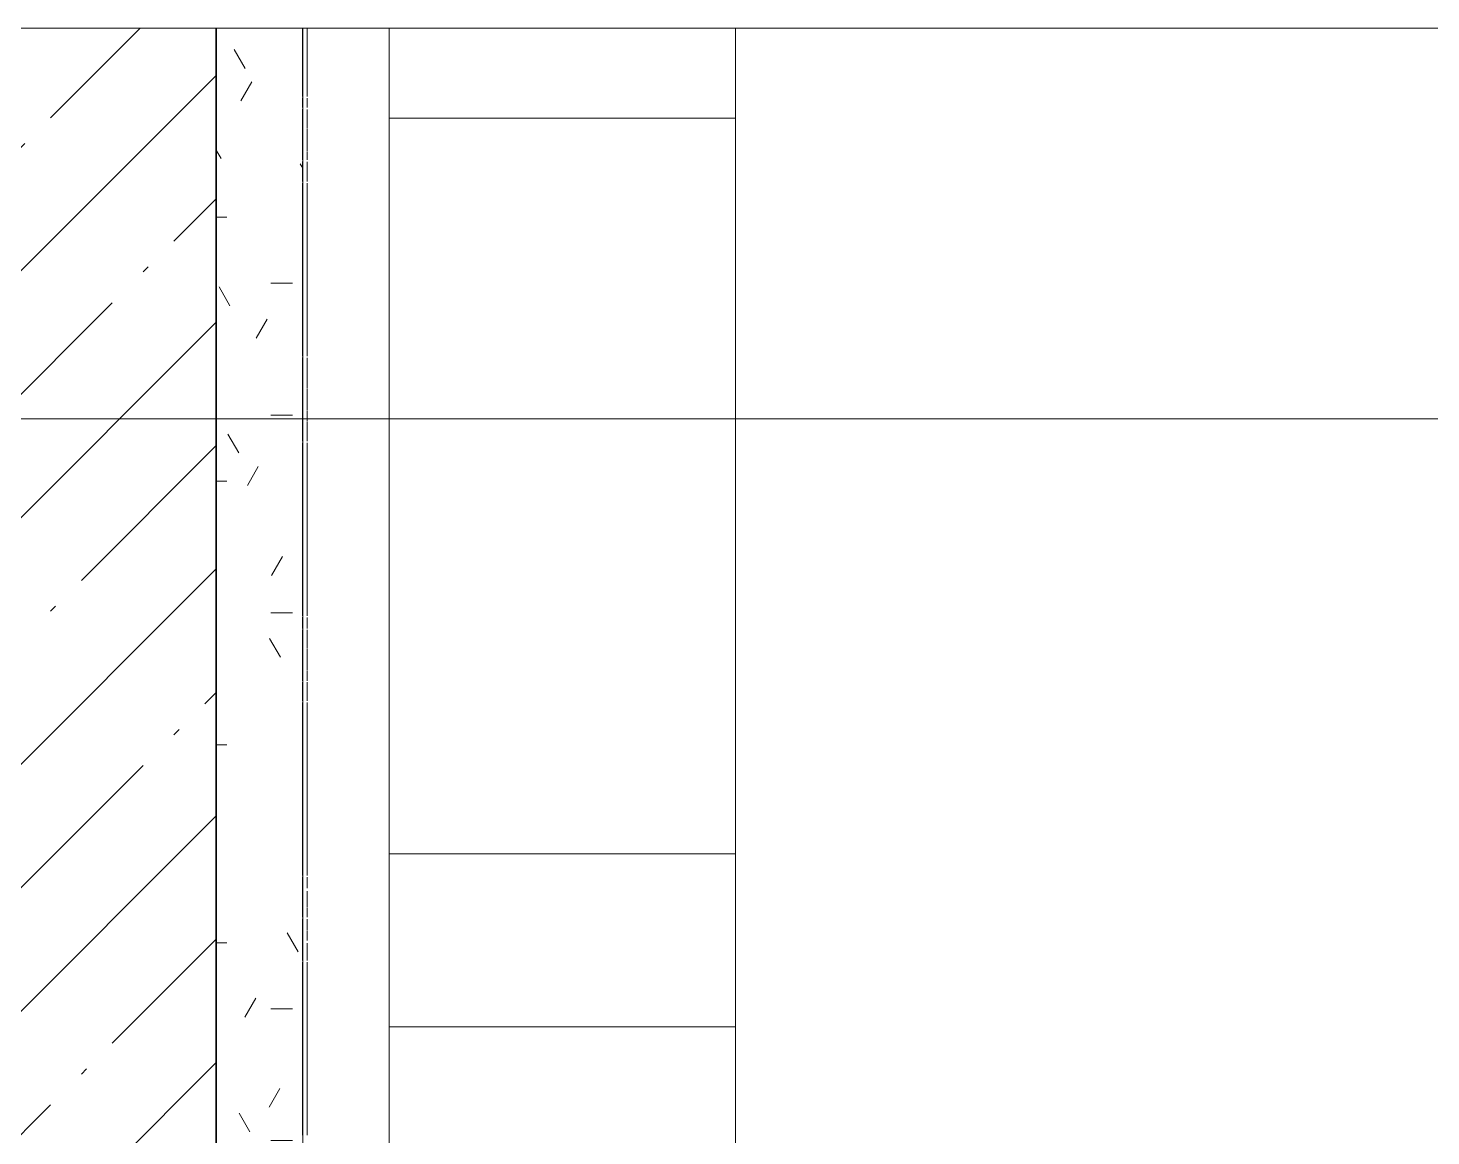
# Model space of a CAD drawing. Header units: millimetres. Extents: x 3991 to 282775, y -8553 to 29560.
# Drawn here: x 280528.4 to 280852.6, y 17984.3 to 18240.3 of the extents above; entities that cross this region are included whole.
import ezdxf

# ---------------------------------------------------------------- set-up
doc = ezdxf.new("R2010")
doc.units = ezdxf.units.MM
doc.linetypes.add('Осевая', pattern=[1587.5, 317.5, -238.125, 793.75, -238.125])
for name, color, linetype, lineweight in [('A-DETL-GENF', 7, 'Continuous', 9), ('I-FURN', 7, 'Continuous', 9), ('I-WALL', 7, 'Continuous', 9), ('Оси-2', 7, 'Осевая', 9)]:
    doc.layers.add(name, color=color, linetype=linetype, lineweight=lineweight)
for name, color, linetype, lineweight, true_color in [('A-WALL-1', 7, 'Continuous', 25, 0x3c3c3c), ('A-WALL-2', 7, 'Continuous', 35, 0x3c3c3c), ('A-WALL-FNSH-1', 7, 'Continuous', 15, 0x3c3c3c)]:
    doc.layers.add(name, color=color, linetype=linetype, lineweight=lineweight, true_color=true_color)

# ---------------------------------------------------------------- blocks, each defined once
blk = doc.blocks.new('Бизиборд лего - бизиборд 1_21б-32328682-Фрагмент 1_8')
at = {"layer": 'I-FURN'}
for p, q in [((1035, 100), (1014.2, 100)), ((1014.2, 100), (1035, 100)), ((1245, 100), (1014.2, 100)), ((1014.2, 100), (1245, 100)), ((1035, 20), (1035, 100)), ((1035, 100), (1035, 20)), ((1245, 100), (1205, 100)), ((1205, 100), (1205, 20)), ((1205, 20), (1205, 100)), ((1205, 100), (1245, 100)), ((1355, 100), (1245, 100)), ((1245, 100), (1355, 100)), ((1245, 20), (1245, 100)), ((1245, 100), (1245, 20)), ((1014.2, 20), (1030, 20)), ((1030, 20), (1014.2, 20)), ((1014.2, 20), (1030, 20)), ((1030, 20), (1014.2, 20)), ((1500, 20), (1014.2, 20)), ((1014.2, 20), (1030, 20)), ((1030, 20), (1030.34, 20)), ((1032.93, 20), (1030, 20)), ((1030, 20), (1032.93, 20)), ((1030.34, 20), (1030, 20)), ((1030, 20), (1035, 20)), ((1035, 20), (1030, 20)), ((1030, 20), (1031.34, 20)), ((1031.34, 20), (1030, 20)), ((1030, 20), (1035, 20)), ((1035, 20), (1030, 20)), ((1030, 20), (1035, 20)), ((1030.34, 20), (1030, 20)), ((1030, 20), (1050, 20)), ((1050, 20), (1030, 20)), ((1030, 20), (1050, 20)), ((1050, 20), (1030, 20)), ((1030, 20), (1050, 20)), ((1050, 20), (1030, 20)), ((1030, 20), (1050, 20)), ((1050, 20), (1030, 20)), ((1030, 20), (1050, 20)), ((1050, 20), (1030, 20)), ((1030, 20), (1030.34, 20)), ((1030.34, 20), (1030, 20)), ((1030, 20), (1042.59, 20)), ((1042.59, 20), (1030, 20)), ((1030, 20), (1050, 20)), ((1050, 20), (1030, 20)), ((1030, 20), (1032.93, 20)), ((1050, 20), (1030, 20)), ((1030, 20), (1050, 20)), ((1050, 20), (1030, 20)), ((1030, 20), (1050, 20)), ((1050, 20), (1030, 20)), ((1030, 20), (1050, 20)), ((1050, 20), (1030, 20)), ((1030, 20), (1050, 20)), ((1050, 20), (1030, 20)), ((1030, 20), (1050, 20)), ((1050, 20), (1030, 20)), ((1030, 20), (1050, 20)), ((1050, 20), (1030, 20)), ((1030, 20), (1050, 20)), ((1050, 20), (1030, 20)), ((1030, 20), (1050, 20)), ((1050, 20), (1030, 20)), ((1030, 20), (1050, 20)), ((1050, 20), (1030, 20)), ((1030, 20), (1050, 20)), ((1050, 20), (1030, 20)), ((1030, 20), (1050, 20)), ((1050, 20), (1030, 20)), ((1030, 20), (1050, 20)), ((1050, 20), (1030, 20)), ((1030.34, 20), (1032.55, 20)), ((1032.55, 20), (1030.34, 20)), ((1030.34, 20), (1032.55, 20)), ((1032.55, 20), (1030.34, 20)), ((1030.34, 20), (1032.55, 20)), ((1030.34, 20), (1031.34, 20)), ((1035, 20), (1030.34, 20)), ((1035, 20), (1030.34, 20)), ((1030.34, 20), (1031.34, 20)), ((1047.07, 20), (1030.34, 20)), ((1031.34, 20), (1035, 20)), ((1031.34, 20), (1035, 20)), ((1035, 20), (1031.34, 20)), ((1031.34, 20), (1032.93, 20)), ((1032.93, 20), (1035, 20)), ((1035, 20), (1032.93, 20)), ((1032.93, 20), (1044.62, 20)), ((1044.62, 20), (1032.93, 20)), ((1032.93, 20), (1035, 20)), ((1035, 20), (1032.93, 20)), ((1032.93, 20), (1035, 20)), ((1032.93, 20), (1035, 20)), ((1032.93, 20), (1040, 20)), ((1035, 20), (1044.62, 20)), ((1035, 20), (1050, 20)), ((1050, 20), (1035, 20)), ((1035, 20), (1050, 20)), ((1050, 20), (1035, 20)), ((1035, 20), (1050, 20)), ((1050, 20), (1035, 20)), ((1035, 20), (1050, 20)), ((1050, 20), (1035, 20)), ((1035, 20), (1050, 20)), ((1050, 20), (1035, 20)), ((1035, 20), (1050, 20)), ((1050, 20), (1035, 20)), ((1035, 20), (1037.41, 20)), ((1037.41, 20), (1040, 20)), ((1040, 20), (1042.59, 20)), ((1040, 20), (1049.66, 20)), ((1042.59, 20), (1045, 20)), ((1042.59, 20), (1045, 20)), ((1050, 20), (1042.59, 20)), ((1045, 20), (1049.66, 20)), ((1049.66, 20), (1045, 20)), ((1045, 20), (1049.66, 20)), ((1045, 20), (1047.07, 20)), ((1045, 20), (1050, 20)), ((1047.07, 20), (1048.66, 20)), ((1050, 20), (1047.07, 20)), ((1048.66, 20), (1050, 20)), ((1049.66, 20), (1050, 20)), ((1050, 20), (1090, 20)), ((1090, 20), (1050, 20)), ((1050, 20), (1090, 20)), ((1090, 20), (1092.89, 20)), ((1092.89, 20), (1090, 20)), ((1090, 20), (1092.89, 20)), ((1092.89, 20), (1090, 20)), ((1090, 20), (1092.89, 20)), ((1092.89, 20), (1090, 20)), ((1090, 20), (1092.89, 20)), ((1092.89, 20), (1090, 20)), ((1090, 20), (1092.89, 20)), ((1092.89, 20), (1090, 20)), ((1090, 20), (1092.89, 20)), ((1092.89, 20), (1090, 20)), ((1090, 20), (1092.89, 20)), ((1092.89, 20), (1090, 20)), ((1090, 20), (1092.89, 20)), ((1092.89, 20), (1090, 20)), ((1090, 20), (1092.89, 20)), ((1092.89, 20), (1090, 20)), ((1090, 20), (1092.89, 20)), ((1092.89, 20), (1090, 20)), ((1090, 20), (1092.89, 20)), ((1091.34, 20), (1090, 20)), ((1090, 20), (1092.89, 20)), ((1092.89, 20), (1090, 20)), ((1090, 20), (1092.89, 20)), ((1090.34, 20), (1090, 20)), ((1090, 20), (1092.89, 20)), ((1092.89, 20), (1090, 20)), ((1090, 20), (1092.89, 20)), ((1092.89, 20), (1090, 20)), ((1090, 20), (1092.89, 20)), ((1092.89, 20), (1090, 20)), ((1090, 20), (1092.89, 20)), ((1092.89, 20), (1090, 20)), ((1090, 20), (1092.89, 20)), ((1092.89, 20), (1090, 20)), ((1090, 20), (1092.89, 20)), ((1092.89, 20), (1090, 20)), ((1090, 20), (1092.89, 20)), ((1092.89, 20), (1090, 20)), ((1090, 20), (1092.89, 20)), ((1092.89, 20), (1090, 20)), ((1090, 20), (1092.89, 20)), ((1092.89, 20), (1090, 20)), ((1090, 20), (1092.89, 20)), ((1092.89, 20), (1090, 20)), ((1090, 20), (1092.89, 20)), ((1092.89, 20), (1090, 20)), ((1090, 20), (1092.89, 20)), ((1092.89, 20), (1090, 20)), ((1090, 20), (1092.89, 20)), ((1092.89, 20), (1090, 20)), ((1090, 20), (1110, 20)), ((1110, 20), (1090, 20)), ((1090.34, 20), (1092.9, 20)), ((1092.9, 20), (1090.34, 20)), ((1090.34, 20), (1092.9, 20)), ((1091.34, 20), (1090.34, 20)), ((1092.89, 20), (1091.34, 20)), ((1092.89, 20), (1091.34, 20)), ((1092.89, 20), (1092.93, 20)), ((1092.93, 20), (1092.89, 20)), ((1092.89, 20), (1092.93, 20)), ((1092.93, 20), (1092.89, 20)), ((1092.89, 20), (1092.93, 20)), ((1092.93, 20), (1092.89, 20)), ((1092.89, 20), (1092.93, 20)), ((1092.93, 20), (1092.89, 20)), ((1092.89, 20), (1092.93, 20)), ((1092.93, 20), (1092.89, 20)), ((1092.89, 20), (1092.93, 20)), ((1092.93, 20), (1092.89, 20)), ((1092.89, 20), (1092.93, 20)), ((1092.93, 20), (1092.89, 20)), ((1092.89, 20), (1092.93, 20)), ((1092.93, 20), (1092.89, 20)), ((1092.89, 20), (1092.93, 20)), ((1092.93, 20), (1092.89, 20)), ((1092.89, 20), (1092.93, 20)), ((1092.93, 20), (1092.89, 20)), ((1092.89, 20), (1092.93, 20)), ((1092.93, 20), (1092.89, 20)), ((1092.89, 20), (1092.93, 20)), ((1092.93, 20), (1092.89, 20)), ((1092.89, 20), (1092.93, 20)), ((1092.93, 20), (1092.89, 20)), ((1092.89, 20), (1092.93, 20)), ((1092.93, 20), (1092.89, 20)), ((1092.89, 20), (1092.93, 20)), ((1092.93, 20), (1092.89, 20)), ((1092.89, 20), (1092.93, 20)), ((1092.93, 20), (1092.89, 20)), ((1092.89, 20), (1092.93, 20)), ((1092.93, 20), (1092.89, 20)), ((1092.89, 20), (1092.93, 20)), ((1092.93, 20), (1092.89, 20)), ((1092.89, 20), (1092.93, 20)), ((1092.93, 20), (1092.89, 20)), ((1092.89, 20), (1092.93, 20)), ((1092.93, 20), (1092.89, 20)), ((1092.89, 20), (1092.93, 20)), ((1092.93, 20), (1092.89, 20)), ((1092.89, 20), (1092.93, 20)), ((1092.93, 20), (1092.89, 20)), ((1092.89, 20), (1092.93, 20)), ((1092.93, 20), (1092.89, 20)), ((1092.89, 20), (1092.93, 20)), ((1092.93, 20), (1092.89, 20)), ((1092.89, 20), (1092.93, 20)), ((1092.93, 20), (1092.89, 20)), ((1092.89, 20), (1092.93, 20)), ((1092.93, 20), (1092.89, 20)), ((1092.93, 20), (1104.97, 20)), ((1104.97, 20), (1092.93, 20)), ((1092.93, 20), (1104.97, 20)), ((1092.93, 20), (1104.97, 20)), ((1104.97, 20), (1092.93, 20)), ((1092.93, 20), (1104.97, 20)), ((1104.97, 20), (1092.93, 20)), ((1092.93, 20), (1104.97, 20)), ((1104.97, 20), (1092.93, 20)), ((1092.93, 20), (1104.97, 20)), ((1104.97, 20), (1092.93, 20)), ((1092.93, 20), (1104.97, 20)), ((1104.97, 20), (1092.93, 20)), ((1092.93, 20), (1104.97, 20)), ((1104.97, 20), (1092.93, 20)), ((1092.93, 20), (1104.97, 20)), ((1097.41, 20), (1092.93, 20)), ((1092.93, 20), (1104.97, 20)), ((1097.41, 20), (1092.93, 20)), ((1092.93, 20), (1104.97, 20)), ((1104.97, 20), (1092.93, 20)), ((1092.93, 20), (1104.97, 20)), ((1095, 20), (1092.93, 20)), ((1092.93, 20), (1095, 20)), ((1095, 20), (1092.93, 20)), ((1092.93, 20), (1095, 20)), ((1095, 20), (1092.93, 20)), ((1092.93, 20), (1100, 20)), ((1104.97, 20), (1092.93, 20)), ((1092.93, 20), (1097.41, 20)), ((1104.97, 20), (1092.93, 20)), ((1092.93, 20), (1104.97, 20)), ((1104.97, 20), (1092.93, 20)), ((1092.93, 20), (1104.97, 20)), ((1104.97, 20), (1092.93, 20)), ((1092.93, 20), (1104.97, 20)), ((1104.97, 20), (1092.93, 20)), ((1092.93, 20), (1104.97, 20)), ((1104.97, 20), (1092.93, 20)), ((1092.93, 20), (1102.59, 20)), ((1104.97, 20), (1092.93, 20)), ((1092.93, 20), (1104.97, 20)), ((1095, 20), (1092.93, 20)), ((1092.93, 20), (1104.97, 20)), ((1104.97, 20), (1092.93, 20)), ((1092.93, 20), (1104.97, 20)), ((1104.97, 20), (1092.93, 20)), ((1092.93, 20), (1104.97, 20)), ((1104.97, 20), (1092.93, 20)), ((1092.93, 20), (1104.97, 20)), ((1104.97, 20), (1092.93, 20)), ((1092.93, 20), (1102.59, 20)), ((1100, 20), (1092.93, 20)), ((1092.93, 20), (1104.97, 20)), ((1104.97, 20), (1092.93, 20)), ((1097.41, 20), (1095, 20)), ((1095, 20), (1097.41, 20)), ((1104.97, 20), (1095, 20)), ((1095, 20), (1104.97, 20)), ((1104.97, 20), (1095, 20)), ((1097.41, 20), (1095, 20)), ((1100, 20), (1097.41, 20)), ((1104.97, 20), (1097.41, 20)), ((1100, 20), (1097.41, 20)), ((1097.41, 20), (1100, 20)), ((1097.41, 20), (1104.97, 20)), ((1104.97, 20), (1097.41, 20)), ((1104.97, 20), (1100, 20)), ((1102.59, 20), (1100, 20)), ((1100, 20), (1102.59, 20)), ((1100, 20), (1104.97, 20)), ((1104.97, 20), (1100, 20)), ((1104.97, 20), (1102.59, 20)), ((1102.59, 20), (1104.97, 20)), ((1102.59, 20), (1104.97, 20)), ((1102.59, 20), (1104.97, 20)), ((1104.97, 20), (1105, 20)), ((1105, 20), (1104.97, 20)), ((1104.97, 20), (1105, 20)), ((1105, 20), (1104.97, 20)), ((1104.97, 20), (1105, 20)), ((1105, 20), (1104.97, 20)), ((1104.97, 20), (1105, 20)), ((1105, 20), (1104.97, 20)), ((1104.97, 20), (1105, 20)), ((1105, 20), (1104.97, 20)), ((1104.97, 20), (1105, 20)), ((1105, 20), (1104.97, 20)), ((1104.97, 20), (1105, 20)), ((1105, 20), (1104.97, 20)), ((1104.97, 20), (1105, 20)), ((1105, 20), (1104.97, 20)), ((1104.97, 20), (1105, 20)), ((1105, 20), (1104.97, 20)), ((1104.97, 20), (1105, 20)), ((1105, 20), (1104.97, 20)), ((1104.97, 20), (1105, 20)), ((1105, 20), (1104.97, 20)), ((1104.97, 20), (1105, 20)), ((1105, 20), (1104.97, 20)), ((1104.97, 20), (1105, 20)), ((1105, 20), (1104.97, 20)), ((1104.97, 20), (1105, 20)), ((1105, 20), (1104.97, 20)), ((1104.97, 20), (1105, 20)), ((1105, 20), (1104.97, 20)), ((1104.97, 20), (1105, 20)), ((1105, 20), (1104.97, 20)), ((1104.97, 20), (1105, 20)), ((1105, 20), (1104.97, 20)), ((1104.97, 20), (1105, 20)), ((1105, 20), (1104.97, 20)), ((1104.97, 20), (1105, 20)), ((1105, 20), (1104.97, 20)), ((1104.97, 20), (1105, 20)), ((1105, 20), (1104.97, 20)), ((1104.97, 20), (1105, 20)), ((1105, 20), (1104.97, 20)), ((1104.97, 20), (1105, 20)), ((1105, 20), (1104.97, 20)), ((1104.97, 20), (1105, 20)), ((1105, 20), (1104.97, 20)), ((1104.97, 20), (1105, 20)), ((1105, 20), (1104.97, 20)), ((1104.97, 20), (1105, 20)), ((1105, 20), (1104.97, 20)), ((1104.97, 20), (1105, 20)), ((1105, 20), (1104.97, 20)), ((1105, 20), (1109.66, 20)), ((1109.66, 20), (1105, 20)), ((1105, 20), (1109.66, 20)), ((1105, 20), (1110, 20)), ((1110, 20), (1105, 20)), ((1105, 20), (1110, 20)), ((1110, 20), (1105, 20)), ((1105, 20), (1110, 20)), ((1110, 20), (1105, 20)), ((1105, 20), (1110, 20)), ((1110, 20), (1105, 20)), ((1105, 20), (1110, 20)), ((1110, 20), (1105, 20)), ((1105, 20), (1110, 20)), ((1110, 20), (1105, 20)), ((1105, 20), (1110, 20)), ((1110, 20), (1105, 20)), ((1105, 20), (1110, 20)), ((1110, 20), (1105, 20)), ((1105, 20), (1110, 20)), ((1107.07, 20), (1105, 20)), ((1105, 20), (1110, 20)), ((1107.07, 20), (1105, 20)), ((1105, 20), (1107.07, 20)), ((1109.66, 20), (1105, 20)), ((1105, 20), (1110, 20)), ((1110, 20), (1105, 20)), ((1105, 20), (1109.66, 20)), ((1110, 20), (1105, 20)), ((1105, 20), (1110, 20)), ((1110, 20), (1105, 20)), ((1105, 20), (1107.07, 20)), ((1110, 20), (1105, 20)), ((1105, 20), (1110, 20)), ((1110, 20), (1105, 20)), ((1105, 20), (1110, 20)), ((1110, 20), (1105, 20)), ((1105, 20), (1110, 20)), ((1110, 20), (1105, 20)), ((1105, 20), (1110, 20)), ((1110, 20), (1105, 20)), ((1105, 20), (1110, 20)), ((1110, 20), (1105, 20)), ((1105, 20), (1110, 20)), ((1110, 20), (1105, 20)), ((1105, 20), (1110, 20)), ((1110, 20), (1105, 20)), ((1105, 20), (1110, 20)), ((1110, 20), (1105, 20)), ((1105, 20), (1110, 20)), ((1110, 20), (1105, 20)), ((1105, 20), (1110, 20)), ((1108.66, 20), (1105, 20)), ((1105, 20), (1110, 20)), ((1110, 20), (1105, 20)), ((1108.66, 20), (1107.07, 20)), ((1108.66, 20), (1107.07, 20)), ((1107.07, 20), (1108.66, 20)), ((1107.07, 20), (1108.66, 20)), ((1109.66, 20), (1108.66, 20)), ((1109.66, 20), (1108.66, 20)), ((1108.66, 20), (1109.66, 20)), ((1108.66, 20), (1110, 20)), ((1110, 20), (1108.66, 20)), ((1110, 20), (1109.66, 20)), ((1110, 20), (1109.66, 20)), ((1109.66, 20), (1110, 20)), ((1110, 20), (1109.66, 20)), ((1109.66, 20), (1110, 20)), ((1110, 20), (1150, 20)), ((1150, 20), (1110, 20)), ((1110, 20), (1150, 20)), ((1150, 20), (1170, 20)), ((1170, 20), (1150, 20)), ((1150, 20), (1170, 20)), ((1170, 20), (1150, 20)), ((1150, 20), (1170, 20)), ((1170, 20), (1150, 20)), ((1150, 20), (1169.66, 20)), ((1170, 20), (1150, 20)), ((1150, 20), (1150.34, 20)), ((1150.34, 20), (1150, 20)), ((1150, 20), (1155, 20)), ((1170, 20), (1150, 20)), ((1150, 20), (1155, 20)), ((1170, 20), (1150, 20)), ((1150, 20), (1170, 20)), ((1165, 20), (1150, 20)), ((1150, 20), (1167.07, 20)), ((1165, 20), (1150, 20)), ((1150, 20), (1165, 20)), ((1151.34, 20), (1150, 20)), ((1150, 20), (1170, 20)), ((1151.34, 20), (1150, 20)), ((1150, 20), (1157.41, 20)), ((1170, 20), (1150, 20)), ((1150, 20), (1170, 20)), ((1170, 20), (1150, 20)), ((1150, 20), (1170, 20)), ((1170, 20), (1150, 20)), ((1150, 20), (1170, 20)), ((1170, 20), (1150, 20)), ((1150, 20), (1151.34, 20)), ((1157.41, 20), (1150, 20)), ((1150, 20), (1151.34, 20)), ((1170, 20), (1150, 20)), ((1150, 20), (1170, 20)), ((1150.34, 20), (1150, 20)), ((1150, 20), (1152.93, 20)), ((1167.07, 20), (1150, 20)), ((1150, 20), (1170, 20)), ((1170, 20), (1150, 20)), ((1150, 20), (1152.93, 20)), ((1150.34, 20), (1150, 20)), ((1150, 20), (1170, 20)), ((1170, 20), (1150, 20)), ((1150, 20), (1170, 20)), ((1170, 20), (1150, 20)), ((1150, 20), (1170, 20)), ((1170, 20), (1150, 20)), ((1150, 20), (1160, 20)), ((1170, 20), (1150, 20)), ((1150, 20), (1170, 20)), ((1170, 20), (1150, 20)), ((1150, 20), (1170, 20)), ((1170, 20), (1150, 20)), ((1150.34, 20), (1152.93, 20)), ((1152.93, 20), (1150.34, 20)), ((1150.34, 20), (1152.93, 20)), ((1150.34, 20), (1170, 20)), ((1151.34, 20), (1150.34, 20)), ((1151.34, 20), (1150.34, 20)), ((1151.34, 20), (1150.34, 20)), ((1152.93, 20), (1151.34, 20)), ((1160, 20), (1151.34, 20)), ((1152.93, 20), (1151.34, 20)), ((1151.34, 20), (1152.93, 20)), ((1151.34, 20), (1152.93, 20)), ((1152.93, 20), (1151.34, 20)), ((1152.93, 20), (1151.34, 20)), ((1155, 20), (1152.93, 20)), ((1170, 20), (1152.93, 20)), ((1152.93, 20), (1170, 20)), ((1152.93, 20), (1155, 20)), ((1155, 20), (1152.93, 20)), ((1152.93, 20), (1155, 20)), ((1152.93, 20), (1155, 20)), ((1155, 20), (1152.93, 20)), ((1153.25, 20), (1165, 20)), ((1165, 20), (1153.25, 20)), ((1153.25, 20), (1165, 20)), ((1170, 20), (1155, 20)), ((1155, 20), (1157.41, 20)), ((1155, 20), (1157.41, 20)), ((1155, 20), (1157.41, 20)), ((1157.41, 20), (1155, 20)), ((1155, 20), (1157.41, 20)), ((1155, 20), (1157.41, 20)), ((1157.41, 20), (1155, 20)), ((1157.41, 20), (1160, 20)), ((1157.41, 20), (1160, 20)), ((1157.41, 20), (1170, 20)), ((1160, 20), (1157.41, 20)), ((1157.41, 20), (1160, 20)), ((1160, 20), (1157.41, 20)), ((1157.41, 20), (1162.59, 20)), ((1157.41, 20), (1160, 20)), ((1160, 20), (1157.41, 20)), ((1160, 20), (1162.59, 20)), ((1160, 20), (1162.59, 20)), ((1162.59, 20), (1160, 20)), ((1167.07, 20), (1160, 20)), ((1160, 20), (1170, 20)), ((1162.59, 20), (1160, 20)), ((1160, 20), (1162.59, 20)), ((1162.59, 20), (1160, 20)), ((1160, 20), (1169.66, 20)), ((1162.59, 20), (1165, 20)), ((1162.59, 20), (1165, 20)), ((1165, 20), (1162.59, 20)), ((1165, 20), (1162.59, 20)), ((1162.59, 20), (1165, 20)), ((1162.59, 20), (1165, 20)), ((1165, 20), (1162.59, 20)), ((1165, 20), (1167.07, 20)), ((1165, 20), (1167.07, 20)), ((1170, 20), (1165, 20)), ((1170, 20), (1165, 20)), ((1165, 20), (1170, 20)), ((1170, 20), (1165, 20)), ((1167.07, 20), (1165, 20)), ((1165, 20), (1167.07, 20)), ((1165, 20), (1167.07, 20)), ((1168.66, 20), (1165, 20)), ((1165.31, 20), (1169.66, 20)), ((1169.66, 20), (1165.31, 20)), ((1165.31, 20), (1169.66, 20)), ((1167.07, 20), (1168.66, 20)), ((1167.07, 20), (1168.66, 20)), ((1167.07, 20), (1169.66, 20)), ((1168.66, 20), (1167.07, 20)), ((1168.66, 20), (1167.07, 20)), ((1167.07, 20), (1168.66, 20)), ((1168.66, 20), (1167.07, 20)), ((1167.07, 20), (1168.66, 20)), ((1168.66, 20), (1169.66, 20)), ((1168.66, 20), (1170, 20)), ((1169.66, 20), (1168.66, 20)), ((1169.66, 20), (1168.66, 20)), ((1168.66, 20), (1169.66, 20)), ((1169.66, 20), (1168.66, 20)), ((1168.66, 20), (1169.66, 20)), ((1169.66, 20), (1168.66, 20)), ((1169.66, 20), (1170, 20)), ((1169.66, 20), (1170, 20)), ((1169.66, 20), (1170, 20)), ((1170, 20), (1169.66, 20)), ((1170, 20), (1169.66, 20)), ((1169.66, 20), (1170, 20)), ((1170, 20), (1169.66, 20)), ((1169.66, 20), (1170, 20)), ((1170, 20), (1169.66, 20)), ((1169.66, 20), (1170, 20)), ((1170, 20), (1210, 20)), ((1210, 20), (1170, 20)), ((1170, 20), (1205, 20)), ((1205, 20), (1210, 20)), ((1210, 20), (1205, 20)), ((1205, 20), (1210, 20)), ((1210, 20), (1228.66, 20)), ((1210.34, 20), (1210, 20)), ((1210, 20), (1215, 20)), ((1220, 20), (1210, 20)), ((1210, 20), (1212.93, 20)), ((1217.41, 20), (1210, 20)), ((1210, 20), (1215, 20)), ((1210.34, 20), (1210, 20)), ((1210, 20), (1230, 20)), ((1210.34, 20), (1210, 20)), ((1210, 20), (1229.66, 20)), ((1210.34, 20), (1210, 20)), ((1210, 20), (1230, 20)), ((1212.93, 20), (1210, 20)), ((1210, 20), (1215, 20)), ((1230, 20), (1210, 20)), ((1210, 20), (1230, 20)), ((1210.34, 20), (1210, 20)), ((1210, 20), (1230, 20)), ((1211.34, 20), (1210, 20)), ((1210, 20), (1211.34, 20)), ((1222.59, 20), (1210, 20)), ((1210, 20), (1230, 20)), ((1230, 20), (1210, 20)), ((1210, 20), (1230, 20)), ((1230, 20), (1210, 20)), ((1210, 20), (1230, 20)), ((1210.34, 20), (1210, 20)), ((1210, 20), (1217.41, 20)), ((1230, 20), (1210, 20)), ((1210, 20), (1230, 20)), ((1222.59, 20), (1210, 20)), ((1210, 20), (1230, 20)), ((1230, 20), (1210, 20)), ((1210, 20), (1230, 20)), ((1230, 20), (1210, 20)), ((1210, 20), (1230, 20)), ((1230, 20), (1210, 20)), ((1210, 20), (1230, 20)), ((1230, 20), (1210, 20)), ((1210, 20), (1211.34, 20)), ((1222.59, 20), (1210, 20)), ((1210, 20), (1230, 20)), ((1230, 20), (1210, 20)), ((1210, 20), (1230, 20)), ((1230, 20), (1210, 20)), ((1210, 20), (1230, 20)), ((1230, 20), (1210, 20)), ((1210, 20), (1230, 20)), ((1225, 20), (1210, 20)), ((1210, 20), (1230, 20)), ((1230, 20), (1210, 20)), ((1210, 20), (1230, 20)), ((1230, 20), (1210, 20)), ((1210.34, 20), (1219.63, 20)), ((1219.63, 20), (1210.34, 20)), ((1210.34, 20), (1219.63, 20)), ((1219.63, 20), (1210.34, 20)), ((1210.34, 20), (1219.63, 20)), ((1211.34, 20), (1210.34, 20)), ((1211.34, 20), (1210.34, 20)), ((1217.41, 20), (1210.34, 20)), ((1217.41, 20), (1210.34, 20)), ((1230, 20), (1210.34, 20)), ((1211.34, 20), (1210.34, 20)), ((1215, 20), (1211.34, 20)), ((1212.93, 20), (1211.34, 20)), ((1228.66, 20), (1211.34, 20)), ((1211.34, 20), (1222.59, 20)), ((1230, 20), (1211.34, 20)), ((1211.34, 20), (1220, 20)), ((1212.93, 20), (1215, 20)), ((1215, 20), (1212.93, 20)), ((1222.59, 20), (1212.93, 20)), ((1220, 20), (1215, 20)), ((1215, 20), (1220, 20)), ((1215, 20), (1217.41, 20)), ((1215, 20), (1220, 20)), ((1217.41, 20), (1215, 20)), ((1215, 20), (1230, 20)), ((1217.41, 20), (1220, 20)), ((1229.66, 20), (1217.41, 20)), ((1220, 20), (1217.41, 20)), ((1220, 20), (1217.41, 20)), ((1227.07, 20), (1217.41, 20)), ((1217.41, 20), (1220, 20)), ((1220, 20), (1229.66, 20)), ((1229.66, 20), (1220, 20)), ((1220, 20), (1229.66, 20)), ((1229.66, 20), (1220, 20)), ((1220, 20), (1229.66, 20)), ((1222.59, 20), (1220, 20)), ((1220, 20), (1222.59, 20)), ((1222.59, 20), (1220, 20)), ((1220, 20), (1222.59, 20)), ((1220, 20), (1229.66, 20)), ((1222.59, 20), (1220, 20)), ((1222.59, 20), (1220, 20)), ((1220, 20), (1222.59, 20)), ((1220, 20), (1230, 20)), ((1225, 20), (1222.59, 20)), ((1222.59, 20), (1230, 20)), ((1225, 20), (1222.59, 20)), ((1222.59, 20), (1225, 20)), ((1225, 20), (1222.59, 20)), ((1227.07, 20), (1222.59, 20)), ((1225, 20), (1222.59, 20)), ((1222.59, 20), (1230, 20)), ((1230, 20), (1222.59, 20)), ((1222.59, 20), (1225, 20)), ((1225, 20), (1222.59, 20)), ((1230, 20), (1222.59, 20)), ((1227.07, 20), (1225, 20)), ((1227.07, 20), (1225, 20)), ((1225, 20), (1227.07, 20)), ((1227.07, 20), (1225, 20)), ((1227.07, 20), (1225, 20)), ((1225, 20), (1230, 20)), ((1230, 20), (1225, 20)), ((1227.07, 20), (1225, 20)), ((1228.66, 20), (1227.07, 20)), ((1228.66, 20), (1227.07, 20)), ((1227.07, 20), (1228.66, 20)), ((1228.66, 20), (1227.07, 20)), ((1228.66, 20), (1227.07, 20)), ((1228.66, 20), (1227.07, 20)), ((1230, 20), (1227.07, 20)), ((1230, 20), (1227.07, 20)), ((1228.66, 20), (1229.66, 20)), ((1230, 20), (1228.66, 20)), ((1229.66, 20), (1228.66, 20)), ((1228.66, 20), (1229.66, 20)), ((1229.66, 20), (1228.66, 20)), ((1230, 20), (1228.66, 20)), ((1229.66, 20), (1228.66, 20)), ((1230, 20), (1228.66, 20)), ((1229.66, 20), (1230, 20)), ((1230, 20), (1229.66, 20)), ((1229.66, 20), (1230, 20)), ((1230, 20), (1229.66, 20)), ((1229.66, 20), (1230, 20)), ((1230, 20), (1229.66, 20)), ((1229.66, 20), (1230, 20)), ((1230, 20), (1229.66, 20)), ((1230, 20), (1245, 20)), ((1245, 20), (1230, 20)), ((1230, 20), (1245, 20)), ((1245, 20), (1230, 20)), ((1230, 20), (1245, 20)), ((1245, 20), (1270, 20)), ((1270, 20), (1245, 20)), ((1245, 20), (1270, 20)), ((1270, 20), (1270.34, 20)), ((1279.97, 20), (1270, 20)), ((1270, 20), (1279.97, 20)), ((1279.97, 20), (1270, 20)), ((1270, 20), (1279.97, 20)), ((1279.97, 20), (1270, 20)), ((1270, 20), (1279.97, 20)), ((1279.97, 20), (1270, 20)), ((1270, 20), (1279.97, 20)), ((1279.97, 20), (1270, 20)), ((1270, 20), (1279.97, 20)), ((1272.93, 20), (1270, 20)), ((1270, 20), (1279.97, 20)), ((1270.34, 20), (1270, 20)), ((1270, 20), (1279.97, 20)), ((1270.34, 20), (1270, 20)), ((1270, 20), (1279.97, 20)), ((1279.97, 20), (1270, 20)), ((1270, 20), (1277.41, 20)), ((1279.97, 20), (1270, 20)), ((1270, 20), (1272.93, 20)), ((1279.97, 20), (1270, 20)), ((1270, 20), (1270.34, 20)), ((1277.41, 20), (1270, 20)), ((1270, 20), (1279.97, 20)), ((1279.97, 20), (1270, 20)), ((1270, 20), (1279.97, 20)), ((1279.97, 20), (1270, 20)), ((1270, 20), (1279.97, 20)), ((1279.97, 20), (1270, 20)), ((1270, 20), (1279.97, 20)), ((1277.41, 20), (1270, 20)), ((1270, 20), (1279.97, 20)), ((1279.97, 20), (1270, 20)), ((1270, 20), (1279.97, 20)), ((1279.97, 20), (1270, 20)), ((1270, 20), (1279.97, 20)), ((1275, 20), (1270, 20)), ((1270, 20), (1279.97, 20)), ((1279.97, 20), (1270, 20)), ((1270, 20), (1279.97, 20)), ((1279.97, 20), (1270, 20)), ((1270, 20), (1279.97, 20)), ((1279.97, 20), (1270, 20)), ((1270, 20), (1279.97, 20)), ((1279.97, 20), (1270, 20)), ((1270, 20), (1279.97, 20)), ((1271.34, 20), (1270, 20)), ((1270, 20), (1271.34, 20)), ((1279.97, 20), (1270, 20)), ((1270, 20), (1279.97, 20)), ((1279.97, 20), (1270, 20)), ((1270, 20), (1290, 20)), ((1290, 20), (1270, 20)), ((1014.2, 0), (1500, 0)), ((1050, 0), (1030, 0)), ((1030, 0), (1050, 0)), ((1042.59, 0), (1030, 0)), ((1030, 0), (1050, 0)), ((1030.34, 0), (1030, 0)), ((1030, 0), (1049.66, 0)), ((1050, 0), (1030, 0)), ((1030, 0), (1050, 0)), ((1050, 0), (1030, 0)), ((1030, 0), (1050, 0)), ((1050, 0), (1030.34, 0)), ((1050, 0), (1042.59, 0)), ((1049.66, 0), (1050, 0)), ((1092.89, 0), (1090, 0)), ((1090, 0), (1092.89, 0)), ((1092.89, 0), (1090, 0)), ((1090, 0), (1092.89, 0)), ((1092.89, 0), (1090, 0)), ((1090, 0), (1092.89, 0)), ((1092.89, 0), (1090, 0)), ((1090, 0), (1092.89, 0)), ((1110, 0), (1090, 0)), ((1090, 0), (1110, 0)), ((1092.93, 0), (1092.89, 0)), ((1092.89, 0), (1092.93, 0)), ((1092.93, 0), (1092.89, 0)), ((1092.89, 0), (1092.93, 0)), ((1092.93, 0), (1092.89, 0)), ((1092.89, 0), (1092.93, 0)), ((1092.93, 0), (1092.89, 0)), ((1092.89, 0), (1092.93, 0)), ((1104.97, 0), (1092.93, 0)), ((1092.93, 0), (1104.97, 0)), ((1104.97, 0), (1092.93, 0)), ((1092.93, 0), (1104.97, 0)), ((1104.97, 0), (1092.93, 0)), ((1092.93, 0), (1104.97, 0)), ((1097.41, 0), (1092.93, 0)), ((1092.93, 0), (1104.97, 0)), ((1104.97, 0), (1097.41, 0)), ((1105, 0), (1104.97, 0)), ((1104.97, 0), (1105, 0)), ((1105, 0), (1104.97, 0)), ((1104.97, 0), (1105, 0)), ((1105, 0), (1104.97, 0)), ((1104.97, 0), (1105, 0)), ((1105, 0), (1104.97, 0)), ((1104.97, 0), (1105, 0)), ((1110, 0), (1105, 0)), ((1105, 0), (1110, 0)), ((1110, 0), (1105, 0)), ((1105, 0), (1108.66, 0)), ((1110, 0), (1105, 0)), ((1105, 0), (1110, 0)), ((1110, 0), (1105, 0)), ((1105, 0), (1110, 0)), ((1108.66, 0), (1110, 0)), ((1170, 0), (1150, 0)), ((1150, 0), (1170, 0)), ((1151.34, 0), (1150, 0)), ((1150, 0), (1170, 0)), ((1170, 0), (1150, 0)), ((1150, 0), (1170, 0)), ((1169.66, 0), (1150, 0)), ((1150, 0), (1170, 0)), ((1170, 0), (1150, 0)), ((1150, 0), (1170, 0)), ((1170, 0), (1151.34, 0)), ((1170, 0), (1169.66, 0)), ((1230, 0), (1210, 0)), ((1210, 0), (1228.66, 0)), ((1215, 0), (1210, 0)), ((1210, 0), (1210.34, 0)), ((1222.59, 0), (1210, 0)), ((1210, 0), (1210.34, 0)), ((1230, 0), (1210, 0)), ((1210, 0), (1230, 0)), ((1230, 0), (1210, 0)), ((1210, 0), (1230, 0)), ((1210.34, 0), (1211.34, 0)), ((1210.34, 0), (1215, 0)), ((1211.34, 0), (1222.59, 0)), ((1230, 0), (1215, 0)), ((1215, 0), (1220, 0)), ((1219.62, 0), (1220, 0)), ((1220, 0), (1230, 0)), ((1222.59, 0), (1230, 0)), ((1225, 0), (1222.59, 0)), ((1227.07, 0), (1225, 0)), ((1228.66, 0), (1227.07, 0)), ((1228.66, 0), (1229.66, 0)), ((1229.66, 0), (1228.66, 0)), ((1229.66, 0), (1230, 0)), ((1230, 0), (1229.66, 0)), ((1277.41, 0), (1270, 0)), ((1270, 0), (1279.97, 0)), ((1279.97, 0), (1270, 0)), ((1270, 0), (1279.97, 0)), ((1270.34, 0), (1270, 0)), ((1270, 0), (1270.34, 0)), ((1279.97, 0), (1270, 0)), ((1270, 0), (1279.97, 0)), ((1290, 0), (1270, 0)), ((1270, 0), (1290, 0))]:
    blk.add_line(p, q, dxfattribs=at)
blk = doc.blocks.new('DET_L_Линия разрыва - М100-30713053-Фрагмент 1_8')
at = {"layer": 'A-DETL-GENF'}
blk.add_line((2045, 0), (0, 0), dxfattribs=at)

msp = doc.modelspace()

# ---------------------------------------------------------------- hatches: boundary and pattern name
at = {"layer": 'I-WALL'}
h = msp.add_hatch(dxfattribs=at)
h.set_pattern_fill('FP_4', color=256, style=0, pattern_type=2)
h.set_pattern_definition([(45, (179771.86, 0), (-28.51196, 28.51196), []), (45, (179800.37, 0), (-28.51196, 28.51196), [50.403, -10.081, 1.676, -8.404])])
h.paths.add_polyline_path([(280351.86, 17750), (280571.86, 17750), (280571.86, 18240.3), (280430.29, 18240.3), (280351.86, 18083.44), (280351.86, 17800)])
h = msp.add_hatch(dxfattribs=at)
h.set_pattern_fill('FP_13', color=256, style=0, pattern_type=2)
h.set_pattern_definition([(0, (179771.858, 0), (60.96, 15.24), [5.029, -40.691, 5.029, -40.691, -243.84]), (0, (179771.858, 0), (60.96, 15.24), [-91.44, 5.029, -86.411, 5.029, -40.691, -106.68]), (0, (179771.858, 0), (60.96, 15.24), [-228.6, 5.029, -25.451, 5.029, -71.171]), (120, (179794.718, 7.62), (-43.6782272, 45.1729086), [5.029, -40.691, 5.029, -40.691, -243.84]), (120, (179794.718, 7.62), (-43.6782272, 45.1729086), [-91.44, 5.029, -86.411, 5.029, -40.691, -106.68]), (120, (179794.718, 7.62), (-43.6782272, 45.1729086), [-228.6, 5.029, -25.451, 5.029, -71.171]), (240, (179802.338, 38.1), (-17.2817728, -60.4129086), [5.029, -40.691, 5.029, -40.691, -243.84]), (240, (179802.338, 38.1), (-17.2817728, -60.4129086), [-91.44, 5.029, -86.411, 5.029, -40.691, -106.68]), (240, (179802.338, 38.1), (-17.2817728, -60.4129086), [-228.6, 5.029, -25.451, 5.029, -71.171])])
h.paths.add_polyline_path([(280581.79, 17750), (280591.86, 17750.03), (280591.86, 18240.3), (280571.86, 18240.3), (280571.86, 17750)])

# ---------------------------------------------------------------- linework, layer by layer
at = {"layer": 'A-WALL-1'}
for p, q in [((280591.86, 18224.5), (280591.86, 18240.3)), ((280591.86, 18221.95), (280591.86, 18224.16)), ((280591.86, 18209.88), (280591.86, 18221.57)), ((280591.86, 18204.84), (280591.86, 18209.5)), ((280591.86, 18164.5), (280591.86, 18204.5)), ((280591.86, 18161.6), (280591.86, 18164.16)), ((280591.86, 18149.53), (280591.86, 18161.57)), ((280591.86, 18144.84), (280591.86, 18149.5)), ((280591.86, 18104.5), (280591.86, 18144.5)), ((280591.86, 18101.57), (280591.86, 18104.16)), ((280591.86, 18089.5), (280591.86, 18101.25)), ((280591.86, 18084.84), (280591.86, 18089.19)), ((280591.86, 18044.5), (280591.86, 18084.5)), ((280591.86, 18034.87), (280591.86, 18044.16)), ((280591.86, 18024.84), (280591.86, 18034.5)), ((280591.86, 17984.5), (280591.86, 18024.5))]:
    msp.add_line(p, q, dxfattribs=at)
at = {"layer": 'A-WALL-2'}
msp.add_line((280571.86, 17530), (280571.86, 18240.3), dxfattribs=at)
at = {"layer": 'A-WALL-FNSH-1'}
for p, q in [((280592.86, 18224.48), (280592.86, 18240.3)), ((280592.86, 18223.16), (280592.86, 18224.11)), ((280592.86, 18221.95), (280592.86, 18223.08)), ((280592.86, 18219.5), (280592.86, 18221.47)), ((280592.86, 18217.09), (280592.86, 18219.38)), ((280592.86, 18214.5), (280592.86, 18216.96)), ((280592.86, 18211.91), (280592.86, 18214.37)), ((280592.86, 18209.88), (280592.86, 18211.79)), ((280592.86, 18207.43), (280592.86, 18209.4)), ((280592.86, 18205.84), (280592.86, 18207.35)), ((280592.86, 18204.84), (280592.86, 18205.79)), ((280592.86, 18164.48), (280592.86, 18204.5)), ((280592.86, 18163.16), (280592.86, 18164.11)), ((280592.86, 18161.6), (280592.86, 18163.08)), ((280592.86, 18159.5), (280592.86, 18161.47)), ((280592.86, 18157.09), (280592.86, 18159.38)), ((280592.86, 18154.5), (280592.86, 18156.96)), ((280592.86, 18151.91), (280592.86, 18154.37)), ((280592.86, 18149.53), (280592.86, 18151.79)), ((280592.86, 18147.43), (280592.86, 18149.4)), ((280592.86, 18145.84), (280592.86, 18147.35)), ((280592.86, 18144.84), (280592.86, 18145.79)), ((280592.86, 18104.48), (280592.86, 18144.5)), ((280592.86, 18103.16), (280592.86, 18104.11)), ((280592.86, 18101.57), (280592.86, 18103.08)), ((280592.86, 18099.5), (280592.86, 18101.25)), ((280592.86, 18097.09), (280592.86, 18099.38)), ((280592.86, 18094.5), (280592.86, 18096.96)), ((280592.86, 18091.91), (280592.86, 18094.37)), ((280592.86, 18089.5), (280592.86, 18091.79)), ((280592.86, 18087.43), (280592.86, 18089.19)), ((280592.86, 18085.84), (280592.86, 18087.35)), ((280592.86, 18084.84), (280592.86, 18085.79)), ((280592.86, 18044.48), (280592.86, 18084.5)), ((280592.86, 18043.16), (280592.86, 18044.11)), ((280592.86, 18041.57), (280592.86, 18043.08)), ((280592.86, 18039.5), (280592.86, 18040.91)), ((280592.86, 18037.09), (280592.86, 18039.38)), ((280592.86, 18034.87), (280592.86, 18036.96)), ((280592.86, 18031.91), (280592.86, 18034.37)), ((280592.86, 18029.5), (280592.86, 18031.79)), ((280592.86, 18027.43), (280592.86, 18028.84)), ((280592.86, 18025.84), (280592.86, 18027.35)), ((280592.86, 18024.84), (280592.86, 18025.79)), ((280592.86, 17984.48), (280592.86, 18024.5))]:
    msp.add_line(p, q, dxfattribs=at)
at = {"layer": 'Оси-2'}
msp.add_line((278116.78, 18150), (281225.29, 18150), dxfattribs=at)

# ---------------------------------------------------------------- block references
at = {"layer": 'A-DETL-GENF', "rotation": 180}
msp.add_blockref('DET_L_Линия разрыва - М100-30713053-Фрагмент 1_8', (282475.29, 18240.3), dxfattribs=at)
at = {"layer": 'I-FURN', "rotation": 270.0000000000001}
msp.add_blockref('Бизиборд лего - бизиборд 1_21б-32328682-Фрагмент 1_8', (280591.86, 19254.5), dxfattribs=at)

doc.saveas('drawing.dxf')
